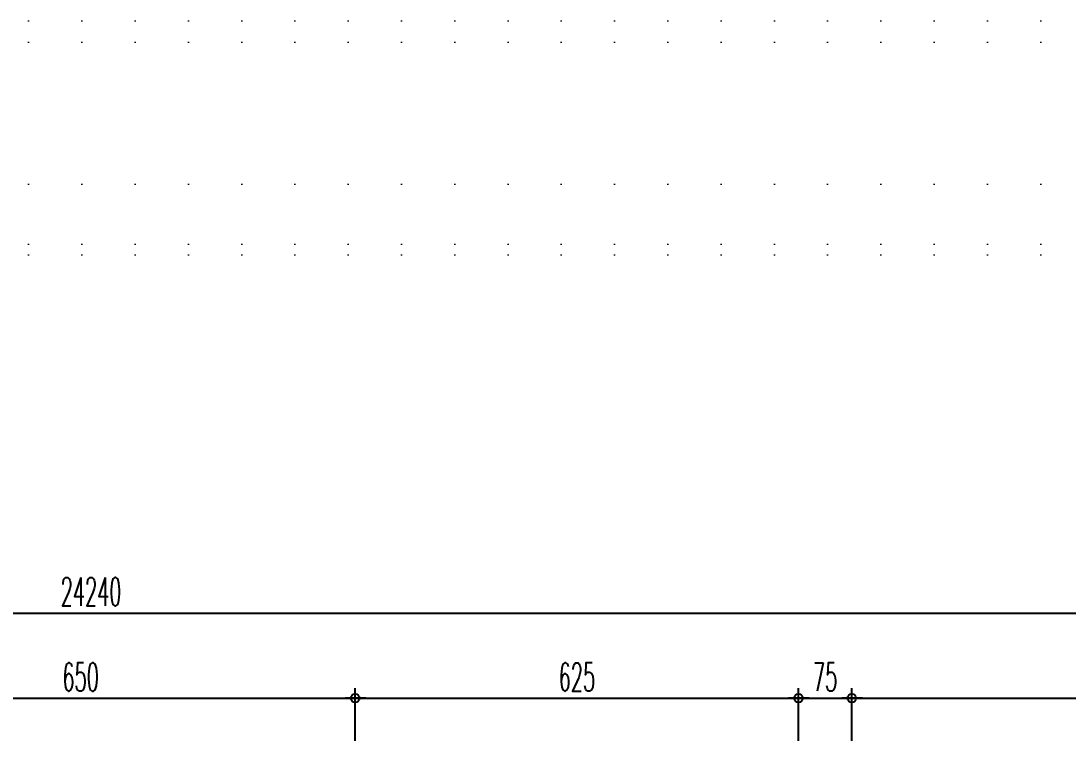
# Model space of a CAD drawing. Extents: x -5598 to 26293, y -3808 to 13850.
# Drawn here: x 9154 to 10630, y 12833 to 13850 of the extents above; entities that cross this region are included whole.
import ezdxf

# ---------------------------------------------------------------- set-up
doc = ezdxf.new("R2010")
doc.units = 0
doc.header["$LTSCALE"] = 100
doc.header["$MEASUREMENT"] = 0
doc.linetypes.add('DOT', pattern=[0.25, 0, -0.25])
doc.layers.add('OLCU DIS', color=7, linetype='Continuous')
doc.layers.add('YOLLAR', color=7, linetype='Continuous', lineweight=15)
doc.styles.add('olcu', font='romans.shx', dxfattribs={"width": 0.5})
doc.dimstyles.new('1-200', dxfattribs={"dimtxt": 40, "dimasz": 2, "dimexe": 0, "dimexo": 0, "dimgap": 10, "dimtad": 1, "dimdec": 4, "dimrnd": 0.1, "dimzin": 9, "dimdsep": 46, "dimtxsty": 'olcu', "dimblk1": 'SOL', "dimblk2": 'SAG', "dimsah": 1, "dimcen": 0, "dimse1": 1, "dimse2": 1, "dimclre": 13, "dimadec": 0, "dimazin": 0, "dimtfac": 1, "dimtdec": 4, "dimtix": 1, "dimtmove": 2, "dimatfit": 2, "dimldrblk": 'SOL', "dimfxl": 0, "dimtolj": 1, "dimarcsym": 0})

# ---------------------------------------------------------------- blocks, each defined once
blk = doc.blocks.new('*U550')
at = {"color": 0, "linetype": 'ByBlock', "ltscale": 3}
for p, q in [((14849.9, 1530), (-5410.1, 1530)), ((14849.9, 1500), (-5410.1, 1500)), ((14849.9, 1300), (-5410.1, 1300)), ((14849.9, 1215), (-5410.1, 1215)), ((14849.9, 1200), (-5410.1, 1200))]:
    blk.add_line(p, q, dxfattribs=at)
blk = doc.blocks.new('SOL')
at = {"color": 0}
for p, q in [((0, 30), (0, -6.96)), ((7.58, 0), (-6.97, 0))]:
    blk.add_line(p, q, dxfattribs=at)
blk.add_circle((0, 0), 3, dxfattribs=at)
blk = doc.blocks.new('SAG')
at = {"color": 0}
for p, q in [((7.58, 0), (-6.97, 0)), ((0, -30), (0, 6.96))]:
    blk.add_line(p, q, dxfattribs=at)
blk.add_circle((0, 0), 3, dxfattribs=at)
blk = doc.blocks.new('*D418')
at = {"layer": 'OLCU DIS', "color": 0, "lineweight": -2, "transparency": 16777216}
blk.add_line((8977, 12895), (9623, 12895), dxfattribs=at)
at = {"layer": 'OLCU DIS', "color": 0, "lineweight": -2, "transparency": 16777216, "xscale": 2, "yscale": 2, "zscale": 2, "rotation": 180}
blk.add_blockref('SOL', (8975, 12895), dxfattribs=at)
at = {"layer": 'OLCU DIS', "color": 0, "lineweight": -2, "transparency": 16777216, "xscale": 2, "yscale": 2, "zscale": 2}
blk.add_blockref('SAG', (9625, 12895), dxfattribs=at)
at = {"layer": 'OLCU DIS', "color": 0, "transparency": 16777216, "insert": (9237.8, 12925), "char_height": 40, "attachment_point": 5, "style": 'olcu'}
blk.add_mtext('\\A1;650', dxfattribs=at)
blk = doc.blocks.new('*D419')
at = {"layer": 'OLCU DIS', "color": 0, "lineweight": -2, "transparency": 16777216}
blk.add_line((9627, 12895), (10248, 12895), dxfattribs=at)
at = {"layer": 'OLCU DIS', "color": 0, "lineweight": -2, "transparency": 16777216, "xscale": 2, "yscale": 2, "zscale": 2, "rotation": 180}
blk.add_blockref('SOL', (9625, 12895), dxfattribs=at)
at = {"layer": 'OLCU DIS', "color": 0, "lineweight": -2, "transparency": 16777216, "xscale": 2, "yscale": 2, "zscale": 2}
blk.add_blockref('SAG', (10250, 12895), dxfattribs=at)
at = {"layer": 'OLCU DIS', "color": 0, "transparency": 16777216, "insert": (9937.5, 12925), "char_height": 40, "attachment_point": 5, "style": 'olcu'}
blk.add_mtext('\\A1;625', dxfattribs=at)
blk = doc.blocks.new('*D420')
at = {"layer": 'OLCU DIS', "color": 0, "lineweight": -2, "transparency": 16777216}
blk.add_line((10252, 12895), (10323, 12895), dxfattribs=at)
at = {"layer": 'OLCU DIS', "color": 0, "lineweight": -2, "transparency": 16777216, "xscale": 2, "yscale": 2, "zscale": 2, "rotation": 180}
blk.add_blockref('SOL', (10250, 12895), dxfattribs=at)
at = {"layer": 'OLCU DIS', "color": 0, "lineweight": -2, "transparency": 16777216, "xscale": 2, "yscale": 2, "zscale": 2}
blk.add_blockref('SAG', (10325, 12895), dxfattribs=at)
at = {"layer": 'OLCU DIS', "color": 0, "transparency": 16777216, "insert": (10287.5, 12925), "char_height": 40, "attachment_point": 5, "style": 'olcu'}
blk.add_mtext('\\A1;75', dxfattribs=at)
blk = doc.blocks.new('*D421')
at = {"layer": 'OLCU DIS', "color": 0, "lineweight": -2, "transparency": 16777216}
blk.add_line((10327, 12895), (11173, 12895), dxfattribs=at)
at = {"layer": 'OLCU DIS', "color": 0, "lineweight": -2, "transparency": 16777216, "xscale": 2, "yscale": 2, "zscale": 2, "rotation": 180}
blk.add_blockref('SOL', (10325, 12895), dxfattribs=at)
at = {"layer": 'OLCU DIS', "color": 0, "lineweight": -2, "transparency": 16777216, "xscale": 2, "yscale": 2, "zscale": 2}
blk.add_blockref('SAG', (11175, 12895), dxfattribs=at)
at = {"layer": 'OLCU DIS', "color": 0, "transparency": 16777216, "insert": (10844.9, 12925), "char_height": 40, "attachment_point": 5, "style": 'olcu'}
blk.add_mtext('\\A1;850', dxfattribs=at)
blk = doc.blocks.new('*D438')
at = {"layer": 'OLCU DIS', "color": 0, "lineweight": -2, "transparency": 16777216}
blk.add_line((-2968, 13015), (21268, 13015), dxfattribs=at)
at = {"layer": 'OLCU DIS', "color": 0, "lineweight": -2, "transparency": 16777216, "xscale": 2, "yscale": 2, "zscale": 2, "rotation": 180}
blk.add_blockref('SOL', (-2970, 13015), dxfattribs=at)
at = {"layer": 'OLCU DIS', "color": 0, "lineweight": -2, "transparency": 16777216, "xscale": 2, "yscale": 2, "zscale": 2}
blk.add_blockref('SAG', (21270, 13015), dxfattribs=at)
at = {"layer": 'OLCU DIS', "color": 0, "transparency": 16777216, "insert": (9252.5, 13045), "char_height": 40, "attachment_point": 5, "style": 'olcu'}
blk.add_mtext('\\A1;24240', dxfattribs=at)

msp = doc.modelspace()

# ---------------------------------------------------------------- block references
at = {"layer": 'YOLLAR', "color": 9, "linetype": 'DOT'}
msp.add_blockref('*U550', (5880, 12320.00004), dxfattribs=at)

# ---------------------------------------------------------------- dimensions: what is measured, and where the dimension line sits
at = {"layer": 'OLCU DIS', "color": 7}
for base, p1, p2, picture, middle in [((21270, 13015), (-2970, 12715), (21270, 12715), '*D438', (9252.53122, 13045)), ((9625, 12895), (8975, 12895), (9625, 12895), '*D418', (9237.75313, 12925)), ((11175, 12895), (10325, 12895), (11175, 12895), '*D421', (10844.93024, 12925))]:
    dim = msp.add_linear_dim(base=base, p1=p1, p2=p2, dimstyle='1-200', dxfattribs=at)
    dim.commit()
    dim.dimension.update_dxf_attribs({"geometry": picture, "text_midpoint": middle, "dimtype": 160})
for base, p1, p2, picture, middle in [((10250, 12895), (9625, 12895), (10250, 12895), '*D419', (9937.5, 12925)), ((10325, 12895), (10250, 12895), (10325, 12895), '*D420', (10287.5, 12925))]:
    dim = msp.add_linear_dim(base=base, p1=p1, p2=p2, dimstyle='1-200', dxfattribs=at)
    dim.commit()
    dim.dimension.update_dxf_attribs({"geometry": picture, "text_midpoint": middle})

doc.saveas('drawing.dxf')
